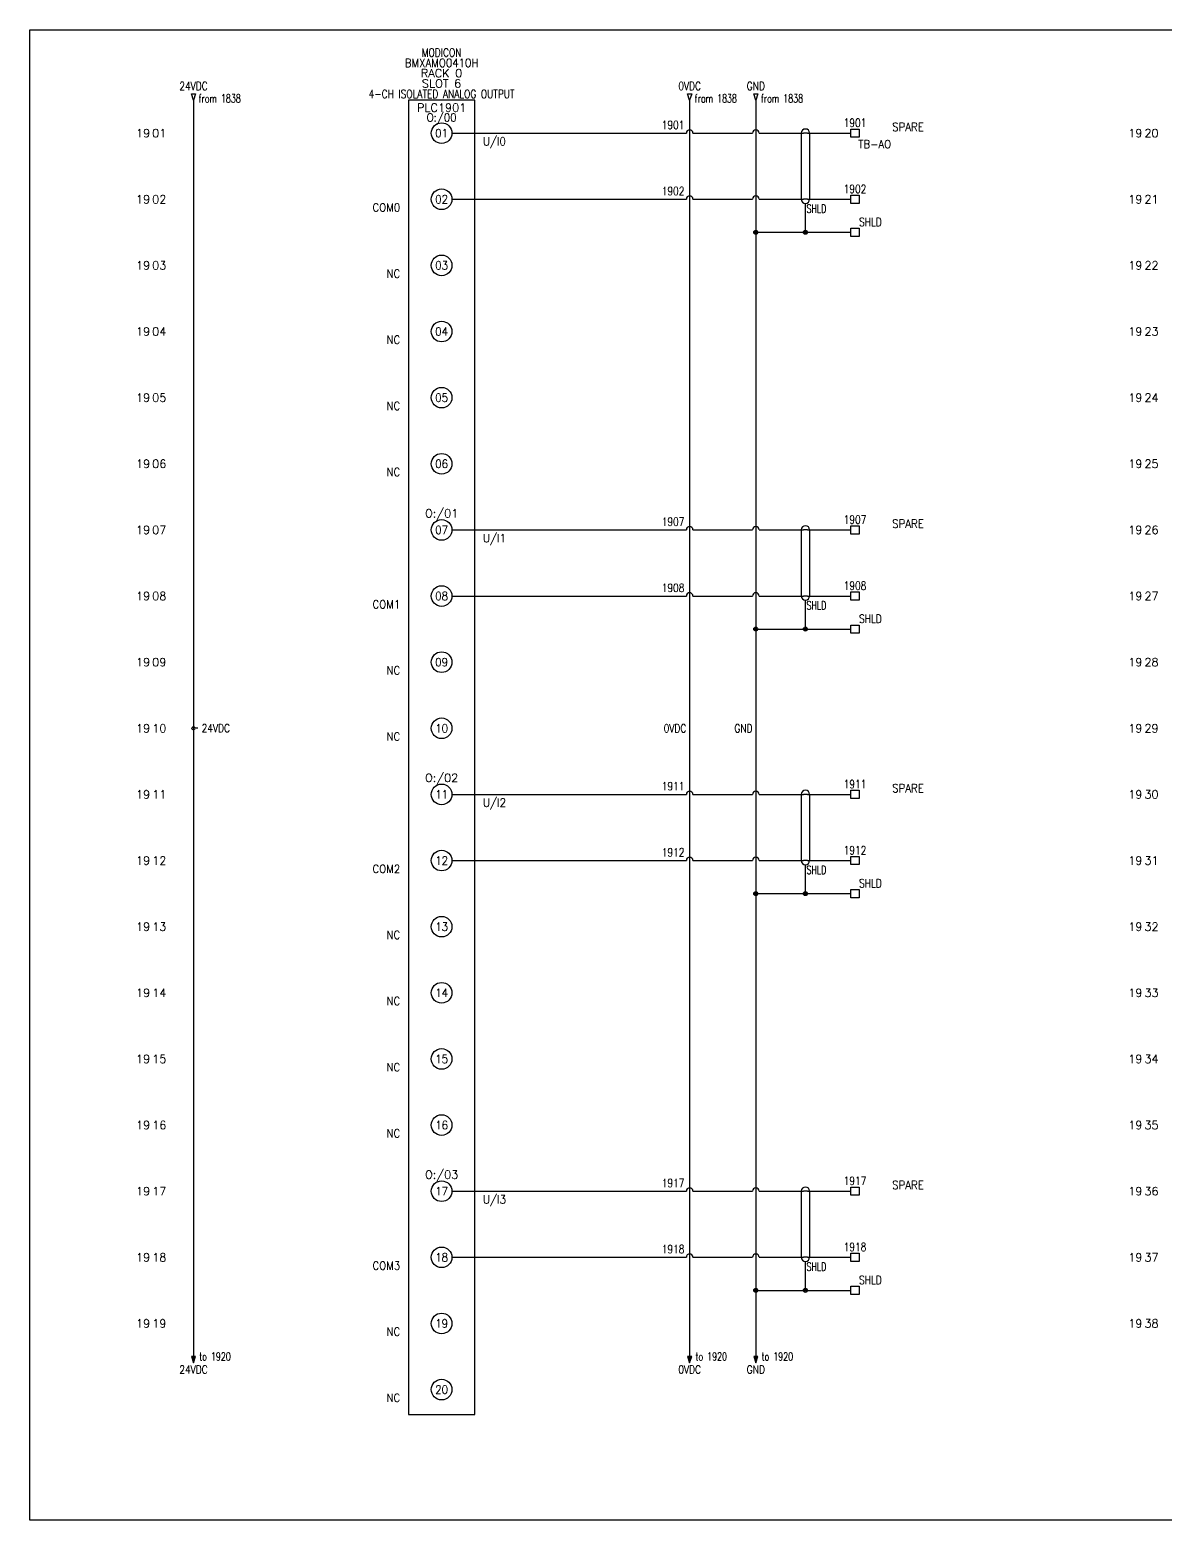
# Model space of a CAD drawing. Header units: inches. Extents: x 0 to 33.9, y 0 to 22.6.
# Drawn here: x 0.02 to 17.19, y 0.02 to 22.56 of the extents above; entities that cross this region are included whole.
import ezdxf
from ezdxf.enums import TextEntityAlignment as Align

# ---------------------------------------------------------------- set-up
doc = ezdxf.new("R2010")
doc.units = ezdxf.units.IN
doc.header["$LTSCALE"] = 0.5
doc.header["$MEASUREMENT"] = 0
for name, color, linetype in [('DESC', 150, 'Continuous'), ('LINK', 9, 'Continuous'), ('MISC', 7, 'Continuous'), ('SYMS', 7, 'Continuous'), ('TAGS', 150, 'Continuous'), ('TERMS', 123, 'Continuous'), ('WIRENO', 72, 'Continuous'), ('WIREREF', 52, 'Continuous'), ('WIREREF_DEST', 52, 'Continuous'), ('WIRES', 7, 'Continuous'), ('XREF', 7, 'Continuous')]:
    doc.layers.add(name, color=color, linetype=linetype)
doc.layers.add('VIEWPORTS', color=10, linetype='Continuous', plot=False)
doc.styles.add('WD', font='romans.shx')

# ---------------------------------------------------------------- blocks, each defined once
blk = doc.blocks.new('WD_MLRH6')
at = {"style": 'WD'}
blk.add_attdef('SHEET', text='', height=0.125, dxfattribs=at).set_placement((-0.656, 0), align=Align.MIDDLE_RIGHT)
blk.add_attdef('RUNGFIRST', text='', height=0.125, dxfattribs=at).set_placement((-0.625, 0), align=Align.MIDDLE_LEFT)
at = {"style": 'WD', "flags": 1}
for tag, p in [('RUNGHORV', (-0.25, -0.127)), ('RUNGDIST', (-0.25, -0.2)), ('RUNGCNT', (-0.25, -0.237)), ('RUNGINC', (-0.25, -0.163)), ('WIRE-START', (-0.25, -0.356)), ('WIRE-GSUF', (-0.25, -0.396)), ('PH3SPACE', (-0.25, -0.437)), ('WIREMODE', (-0.25, -0.281)), ('WIREFMT', (-0.25, -0.321))]:
    blk.add_attdef(tag, text='', height=0.025, dxfattribs=at).set_placement(p, align=Align.RIGHT)
blk = doc.blocks.new('WDDOT')
for radius in [0.03, 0.0187, 0.00929]:
    blk.add_circle((0, 0), radius)
blk = doc.blocks.new('PLCIO_4A1B')
at = {"layer": 'SYMS'}
for p, q in [((0.5, 0.5), (-0.5, 0.5)), ((-0.5, 0.5), (-0.5, -19.375)), ((0.5, -19.375), (0.5, 0.5)), ((-0.5, -19.375), (0.5, -19.375))]:
    blk.add_line(p, q, dxfattribs=at)
for centre in [(0, 0), (0, -1), (0, -2), (0, -3), (0, -4), (0, -5), (0, -6), (0, -7), (0, -8), (0, -9), (0, -10), (0, -11), (0, -12), (0, -13), (0, -14), (0, -15), (0, -16), (0, -17), (0, -18), (0, -19)]:
    blk.add_circle(centre, 0.156, dxfattribs=at)
at = {"layer": 'SYMS', "style": 'WD'}
for tag, width, p in [('INST', 0.8, (0, 1.482)), ('LOC', 0.8, (0, 1.312)), ('MFG', 0.8, (0, 1.156)), ('CAT', 0.9, (0, 1)), ('DESC', 0.8, (0, 0.53)), ('TAGA01', 0.9, (0, 0.174))]:
    blk.add_attdef(tag, text='', height=0.125, dxfattribs=dict(at, width=width)).set_placement(p, align=Align.CENTER)
for tag, p in [('LINE1', (0, 0.844)), ('LINE2', (0, 0.688)), ('TAG', (0, 0.322)), ('TAGA07', (0, -5.812)), ('TAGA11', (0, -9.812)), ('TAGA17', (0, -15.812))]:
    blk.add_attdef(tag, text='', height=0.125, dxfattribs=at).set_placement(p, align=Align.CENTER)
at = {"layer": 'SYMS', "linetype": 'Continuous', "style": 'WD', "flags": 9}
blk.add_attdef('ASSYCODE', text='', height=0.01, dxfattribs=at).set_placement((0.23, 1.071), align=Align.CENTER)
at = {"layer": 'SYMS', "style": 'WD', "width": 0.9}
for tag, p in [('DESCB01', (-0.688, -0.125)), ('DESCA01', (-0.688, 0.031)), ('DESCC01', (-0.688, -0.281)), ('DESCD01', (-0.688, -0.438)), ('DESCE01', (-0.688, -0.594)), ('DESCA07', (-0.688, -5.969)), ('DESCB07', (-0.688, -6.125)), ('DESCC07', (-0.688, -6.281)), ('DESCD07', (-0.688, -6.438)), ('DESCE07', (-0.688, -6.594)), ('DESCA11', (-0.688, -9.969)), ('DESCB11', (-0.688, -10.125)), ('DESCC11', (-0.688, -10.281)), ('DESCD11', (-0.688, -10.438)), ('DESCE11', (-0.688, -10.594)), ('DESCB17', (-0.688, -16.125)), ('DESCA17', (-0.688, -15.969)), ('DESCC17', (-0.688, -16.281)), ('DESCD17', (-0.688, -16.438)), ('DESCE17', (-0.688, -16.594))]:
    blk.add_attdef(tag, text='', height=0.125, dxfattribs=at).set_placement(p, align=Align.RIGHT)
for tag, p in [('TERM01', (0, 0)), ('TERM02', (0, -1)), ('TERM03', (0, -2)), ('TERM04', (0, -3)), ('TERM05', (0, -4)), ('TERM06', (0, -5)), ('TERM07', (0, -6)), ('TERM08', (0, -7)), ('TERM09', (0, -8)), ('TERM10', (0, -9)), ('TERM11', (0, -10)), ('TERM12', (0, -11)), ('TERM13', (0, -12)), ('TERM14', (0, -13)), ('TERM15', (0, -14)), ('TERM16', (0, -15)), ('TERM17', (0, -16)), ('TERM18', (0, -17)), ('TERM19', (0, -18)), ('TERM20', (0, -19))]:
    blk.add_attdef(tag, text='', height=0.125, dxfattribs=at).set_placement(p, align=Align.MIDDLE_CENTER)
at = {"layer": 'SYMS', "style": 'WD', "flags": 1}
for tag, p in [('X1TERM01', (0.156, 0)), ('X1TERM02', (0.156, -1)), ('X1TERM03', (0.156, -2)), ('X1TERM04', (0.156, -3)), ('X1TERM05', (0.156, -4)), ('X1TERM06', (0.156, -5)), ('X1TERM07', (0.156, -6)), ('X1TERM08', (0.156, -7)), ('X1TERM09', (0.156, -8)), ('X1TERM10', (0.156, -9)), ('X1TERM11', (0.156, -10)), ('X1TERM12', (0.156, -11)), ('X1TERM13', (0.156, -12)), ('X1TERM14', (0.156, -13)), ('X1TERM15', (0.156, -14)), ('X1TERM16', (0.156, -15)), ('X1TERM17', (0.156, -16)), ('X1TERM18', (0.156, -17)), ('X1TERM19', (0.156, -18)), ('X1TERM20', (0.156, -19))]:
    blk.add_attdef(tag, p, '', height=0.01, dxfattribs=at)
at = {"layer": 'SYMS', "style": 'WD', "width": 0.9}
for tag, p in [('TERMDESC01', (0.625, -0.062)), ('TERMDESC07', (0.626, -6.062)), ('TERMDESC11', (0.626, -10.062)), ('TERMDESC17', (0.626, -16.062))]:
    blk.add_attdef(tag, text='', height=0.125, dxfattribs=at).set_placement(p, align=Align.TOP_LEFT)
for tag, p in [('TERMDESC02', (-0.625, -1.062)), ('TERMDESC03', (-0.625, -2.062)), ('TERMDESC04', (-0.625, -3.062)), ('TERMDESC05', (-0.625, -4.062)), ('TERMDESC06', (-0.625, -5.062)), ('TERMDESC08', (-0.625, -7.062)), ('TERMDESC09', (-0.625, -8.062)), ('TERMDESC10', (-0.625, -9.062)), ('TERMDESC12', (-0.625, -11.062)), ('TERMDESC13', (-0.625, -12.062)), ('TERMDESC14', (-0.625, -13.062)), ('TERMDESC15', (-0.625, -14.062)), ('TERMDESC16', (-0.625, -15.062)), ('TERMDESC18', (-0.625, -17.062)), ('TERMDESC19', (-0.625, -18.062)), ('TERMDESC20', (-0.625, -19.062))]:
    blk.add_attdef(tag, text='', height=0.125, dxfattribs=at).set_placement(p, align=Align.TOP_RIGHT)
blk = doc.blocks.new('HT0W01')
for p, q in [((-0.062, 0.062), (0.062, 0.062)), ((-0.062, -0.062), (-0.062, 0.062)), ((0.062, 0.062), (0.062, -0.062)), ((0.062, -0.062), (-0.062, -0.062))]:
    blk.add_line(p, q)
at = {"style": 'WD'}
for tag, p, width in [('INST', (0.062, 0.42), 0.7), ('LOC', (0.062, 0.25), 0.7), ('DESC1', (0.05, -0.385), 0.8)]:
    blk.add_attdef(tag, p, '', height=0.125, dxfattribs=dict(at, width=width))
at = {"linetype": 'Continuous', "style": 'WD', "width": 0.8, "flags": 8}
blk.add_attdef('WIRENO', text='', height=0.125, dxfattribs=at).set_placement((0, 0.094), align=Align.CENTER)
at = {"style": 'WD', "flags": 1}
for tag, p, height in [('X4TERM01', (-0.062, 0), 0.0125), ('X4TERMDESC01', (-0.055, -0.023), 0.025), ('X2TERMDESC01', (-0.006, 0.029), 0.025), ('STRIPSEQ', (0, 0), 0.00125), ('X2TERM01', (0, 0.062), 0.0125), ('X1TERMDESC01', (0.039, 0.007), 0.025), ('X1TERM01', (0.062, 0), 0.0125), ('LINKTERM', (0, -0.002), 0.00125), ('X8TERM01', (0, -0.062), 0.0125), ('X8TERMDESC01', (0, -0.054), 0.025)]:
    blk.add_attdef(tag, p, '', height=height, dxfattribs=at)
at = {"linetype": 'Continuous', "style": 'WD'}
for tag, p, height, width, flags in [('TAGSTRIP', (0.05, -0.229), 0.125, 0.9, 8), ('DESC2', (0.05, -0.541), 0.125, 0.8, 8), ('CAT', (0.213, -0.406), 0.109, 0.8, 1), ('DESC3', (0.05, -0.698), 0.125, 0.8, 8)]:
    blk.add_attdef(tag, p, '', height=height, dxfattribs=dict(at, width=width, flags=flags))
at = {"linetype": 'Continuous', "style": 'WD', "width": 0.8, "flags": 1}
blk.add_attdef('MFG', text='', height=0.109, dxfattribs=at).set_placement((0.088, -0.406), align=Align.RIGHT)
at = {"style": 'WD', "width": 0.7, "flags": 1}
blk.add_attdef('ASSYCODE', (0.062, -0.281), '', height=0.01, dxfattribs=at)
blk = doc.blocks.new('HT1001')
for p, q in [((-0.062, 0.062), (0.062, 0.062)), ((-0.062, -0.062), (-0.062, 0.062)), ((0.062, 0.062), (0.062, -0.062)), ((0.062, -0.062), (-0.062, -0.062))]:
    blk.add_line(p, q)
at = {"style": 'WD'}
for tag, p, width in [('INST', (0.062, 0.42), 0.7), ('LOC', (0.062, 0.25), 0.7), ('DESC1', (0.05, -0.385), 0.8)]:
    blk.add_attdef(tag, p, '', height=0.125, dxfattribs=dict(at, width=width))
at = {"style": 'WD', "flags": 1}
for tag, p, height in [('X4TERM01', (-0.062, 0), 0.0125), ('X4TERMDESC01', (-0.055, -0.023), 0.025), ('X2TERMDESC01', (-0.006, 0.029), 0.025), ('STRIPSEQ', (0, 0), 0.00125), ('X2TERM01', (0, 0.062), 0.0125), ('X2PIN01', (0.033, 0.084), 0.0125), ('X1TERMDESC01', (0.039, 0.007), 0.025), ('X1TERM01', (0.062, 0), 0.0125), ('X1PIN01', (0.087, 0.016), 0.0125), ('X4PIN01', (-0.114, -0.038), 0.0125), ('LINKTERM', (0, -0.002), 0.00125), ('X8TERM01', (0, -0.062), 0.0125), ('X8TERMDESC01', (0, -0.054), 0.025), ('X8PIN01', (0.026, -0.096), 0.0125)]:
    blk.add_attdef(tag, p, '', height=height, dxfattribs=at)
at = {"linetype": 'Continuous', "style": 'WD'}
for tag, p, height, width, flags in [('TERM01', (0.062, 0.094), 0.125, 0.8, 8), ('TAGSTRIP', (0.05, -0.229), 0.125, 0.9, 8), ('DESC2', (0.05, -0.541), 0.125, 0.8, 8), ('CAT', (0.213, -0.406), 0.109, 0.8, 1), ('DESC3', (0.05, -0.698), 0.125, 0.8, 8)]:
    blk.add_attdef(tag, p, '', height=height, dxfattribs=dict(at, width=width, flags=flags))
at = {"linetype": 'Continuous', "style": 'WD', "width": 0.8, "flags": 1}
blk.add_attdef('MFG', text='', height=0.109, dxfattribs=at).set_placement((0.088, -0.406), align=Align.RIGHT)
at = {"style": 'WD', "width": 0.7, "flags": 1}
blk.add_attdef('ASSYCODE', (0.062, -0.281), '', height=0.01, dxfattribs=at)
blk = doc.blocks.new('HW01_1')
blk.add_line((0.031, 0), (-0.031, 0))
blk.add_arc((0, 0), 0.0625, 360, 180)
at = {"style": 'WD', "width": 0.7, "flags": 1}
for tag, p in [('INST', (0, 0.396)), ('LOC', (0, 0.227))]:
    blk.add_attdef(tag, text='', height=0.125, dxfattribs=at).set_placement(p, align=Align.CENTER)
for tag, p in [('X2TERMDESC02', (0.016, 0.109)), ('XREF', (0.078, -0.3)), ('DESC1', (0.078, -0.459)), ('DESC2', (0.078, -0.621))]:
    blk.add_attdef(tag, p, '', height=0.125, dxfattribs=at)
at = {"style": 'WD', "width": 0.8}
blk.add_attdef('TAG1', text='', height=0.125, dxfattribs=at).set_placement((-0.031, 0.062), align=Align.RIGHT)
at = {"style": 'WD'}
for tag, p in [('X8LINKL', (-0.062, 0)), ('X8LINKR', (0.062, 0))]:
    blk.add_attdef(tag, p, '', height=0.01, dxfattribs=at)
at = {"style": 'WD', "flags": 1}
for tag, p, height in [('X4TERM01', (-0.031, 0), 0.0125), ('X2TERM02', (0, 0.062), 0.0125), ('X1TERM01', (0.031, 0), 0.0125), ('WD_NOTJUMPERED', (0.097, 0.062), 0.01)]:
    blk.add_attdef(tag, p, '', height=height, dxfattribs=at)
at = {"linetype": 'Continuous', "style": 'WD', "flags": 9}
blk.add_attdef('ASSYCODE', text='', height=0.01, dxfattribs=at).set_placement((0.029, 0.042), align=Align.CENTER)
at = {"style": 'WD', "flags": 9}
blk.add_attdef('FAMILY', text='', height=0.01, dxfattribs=at).set_placement((0.023, 0.118), align=Align.CENTER)
at = {"style": 'WD', "width": 0.8}
blk.add_attdef('RATING1', (0.094, 0.062), '', height=0.125, dxfattribs=at)
at = {"style": 'WD', "width": 0.8, "flags": 1}
blk.add_attdef('MFG', text='', height=0.0938, dxfattribs=at).set_placement((-0.125, -0.031), align=Align.TOP_RIGHT)
blk.add_attdef('CAT', text='', height=0.0938, dxfattribs=at).set_placement((0.031, -0.031), align=Align.TOP_LEFT)
blk = doc.blocks.new('HW02_1')
blk.add_line((0.031, 0), (-0.031, 0))
blk.add_arc((0, 0), 0.0625, 180, 0)
at = {"style": 'WD', "width": 0.7, "flags": 1}
for tag, p in [('INST', (0, 0.349)), ('LOC', (0, 0.18))]:
    blk.add_attdef(tag, text='', height=0.125, dxfattribs=at).set_placement(p, align=Align.CENTER)
at = {"style": 'WD', "width": 0.8}
blk.add_attdef('TAG2', text='', height=0.125, dxfattribs=at).set_placement((-0.031, 0.031), align=Align.RIGHT)
at = {"style": 'WD'}
for tag, p in [('X2LINKL', (-0.063, 0)), ('X2LINKR', (0.062, 0))]:
    blk.add_attdef(tag, p, '', height=0.01, dxfattribs=at)
at = {"style": 'WD', "flags": 1}
for tag, p, height in [('X4TERM01', (-0.031, 0), 0.0125), ('X1TERM01', (0.031, 0), 0.0125), ('X8TERM02', (0, -0.063), 0.0125), ('WD_NOTJUMPERED', (0.097, -0.063), 0.01)]:
    blk.add_attdef(tag, p, '', height=height, dxfattribs=at)
at = {"style": 'WD', "flags": 9}
blk.add_attdef('FAMILY', text='', height=0.01, dxfattribs=at).set_placement((0.023, 0.118), align=Align.CENTER)
at = {"style": 'WD'}
for tag, p, width in [('RATING1', (0.094, 0.031), 0.8), ('X8TERMDESC02', (0.016, -0.204), 0.7)]:
    blk.add_attdef(tag, p, '', height=0.125, dxfattribs=dict(at, width=width))
at = {"style": 'WD', "width": 0.7, "flags": 1}
for tag, p in [('XREF', (0.016, -0.363)), ('DESC1', (0.016, -0.521)), ('DESC2', (0.016, -0.684))]:
    blk.add_attdef(tag, p, '', height=0.125, dxfattribs=at)
blk = doc.blocks.new('HA1D2')
blk.add_lwpolyline([(0, 0.094), (0.031, 0.094), (0, 0), (-0.031, 0.094), (0, 0.094)])
at = {"style": 'WD', "width": 0.8, "flags": 8}
blk.add_attdef('WIRENO', text='', height=0.125, dxfattribs=at).set_placement((0, 0.15), align=Align.CENTER)
at = {"style": 'WD', "flags": 1}
for tag, p in [('X8TERM01', (0, 0)), ('SIGCODE', (0.026, 0.066))]:
    blk.add_attdef(tag, p, '', height=0.01, dxfattribs=at)
at = {"style": 'WD', "width": 0.7}
for tag, p in [('XREF', (0.077, -0.037)), ('DESC1', (0.077, -0.206))]:
    blk.add_attdef(tag, p, '', height=0.125, dxfattribs=at)
blk = doc.blocks.new('WD_WNV')
at = {"linetype": 'Continuous', "style": 'WD', "width": 0.8}
blk.add_attdef('WIRENO', text='', height=0.125, dxfattribs=at).set_placement((-0.05, 0), align=Align.MIDDLE_RIGHT)
at = {"style": 'WD', "flags": 1}
for tag, p in [('W01USER', (-0.062, 0.094)), ('W02USER', (-0.062, 0.086)), ('W03USER', (-0.062, 0.078)), ('W04USER', (-0.062, 0.07)), ('W05USER', (-0.062, 0.062)), ('W06USER', (-0.062, 0.055)), ('W07USER', (-0.062, 0.047)), ('W08USER', (-0.062, 0.039)), ('W09USER', (-0.062, 0.031)), ('W10USER', (-0.062, 0.023))]:
    blk.add_attdef(tag, text='', height=0.005, dxfattribs=at).set_placement(p, align=Align.CENTER)
blk = doc.blocks.new('HA1S4')
for points in [[(0, 0), (-0.031, 0), (0, -0.094), (0.031, 0), (0, 0)], [(0.016, -0.011), (-0.016, -0.011), (0, -0.058), (0.016, -0.011)]]:
    blk.add_lwpolyline(points)
at = {"style": 'WD', "width": 0.7}
for tag, p in [('DESC1', (0.088, 0.113)), ('XREF', (0.088, -0.062))]:
    blk.add_attdef(tag, p, '', height=0.125, dxfattribs=at)
at = {"style": 'WD', "flags": 1}
for tag, p in [('X2TERM01', (0, 0)), ('SIGCODE', (0.035, -0.083))]:
    blk.add_attdef(tag, p, '', height=0.01, dxfattribs=at)
at = {"style": 'WD', "width": 0.8, "flags": 8}
blk.add_attdef('WIRENO', text='', height=0.125, dxfattribs=at).set_placement((0, -0.259), align=Align.CENTER)
blk = doc.blocks.new('WD_WNH')
at = {"linetype": 'Continuous', "style": 'WD', "width": 0.8}
blk.add_attdef('WIRENO', text='', height=0.125, dxfattribs=at).set_placement((0, 0.062), align=Align.CENTER)
at = {"style": 'WD', "flags": 1}
for tag, p in [('W01USER', (0, 0.078)), ('W02USER', (0, 0.07)), ('W03USER', (0, 0.062)), ('W04USER', (0, 0.055)), ('W05USER', (0, 0.047)), ('W06USER', (0, 0.039)), ('W07USER', (0, 0.031)), ('W08USER', (0, 0.023)), ('W09USER', (0, 0.016)), ('W10USER', (0, 0.008))]:
    blk.add_attdef(tag, text='', height=0.005, dxfattribs=at).set_placement(p, align=Align.CENTER)

msp = doc.modelspace()

# ---------------------------------------------------------------- linework, layer by layer
at = {"layer": 'LINK'}
for points in [[(11.688, 21), (11.688, 20)], [(11.812, 21), (11.812, 20)], [(11.688, 15), (11.688, 14)], [(11.812, 15), (11.812, 14)], [(11.688, 11), (11.688, 10)], [(11.812, 11), (11.812, 10)], [(11.688, 5), (11.688, 4)], [(11.812, 5), (11.812, 4)]]:
    msp.add_lwpolyline(points, dxfattribs=at)
at = {"layer": 'VIEWPORTS'}
msp.add_lwpolyline([(0.025, 22.562), (33.888, 22.562), (33.888, 0.025), (0.025, 0.025)], close=True, dxfattribs=at)
at = {"layer": 'WIRENO'}
msp.add_lwpolyline([(2.566, 12.001), (2.531, 12.001), (2.515, 12.016), (2.484, 12.015), (2.469, 11.999), (2.485, 11.984), (2.516, 11.985), (2.524, 11.993)], dxfattribs=at)
at = {"layer": 'WIRES'}
for p, q in [((2.5, 21.5), (2.5, 2.5)), ((10, 21.5), (10, 2.5)), ((11, 21.5), (11, 2.5)), ((6.406, 21), (9.95, 21)), ((10.05, 21), (10.95, 21)), ((11.05, 21), (11.719, 21)), ((11.781, 21), (12.438, 21)), ((6.406, 20), (9.95, 20)), ((10.05, 20), (10.95, 20)), ((11.05, 20), (11.719, 20)), ((11.75, 19.5), (11.75, 19.938)), ((11.781, 20), (12.438, 20)), ((11, 19.5), (12.438, 19.5)), ((6.406, 15), (9.95, 15)), ((10.05, 15), (10.95, 15)), ((11.05, 15), (11.719, 15)), ((11.781, 15), (12.438, 15)), ((6.406, 14), (9.95, 14)), ((10.05, 14), (10.95, 14)), ((11.05, 14), (11.719, 14)), ((11.781, 14), (12.438, 14)), ((11.75, 13.5), (11.75, 13.937)), ((11, 13.5), (12.438, 13.5)), ((6.406, 11), (9.95, 11)), ((10.05, 11), (10.95, 11)), ((11.05, 11), (11.719, 11)), ((11.781, 11), (12.438, 11)), ((6.406, 10), (9.95, 10)), ((10.05, 10), (10.95, 10)), ((11.05, 10), (11.719, 10)), ((11.75, 9.5), (11.75, 9.937)), ((11.781, 10), (12.438, 10)), ((11, 9.5), (12.438, 9.5)), ((6.406, 5), (9.95, 5)), ((10.05, 5), (10.95, 5)), ((11.05, 5), (11.719, 5)), ((11.781, 5), (12.438, 5)), ((6.406, 4), (9.95, 4)), ((10.05, 4), (10.95, 4)), ((11.05, 4), (11.719, 4)), ((11.75, 3.5), (11.75, 3.937)), ((11.781, 4), (12.438, 4)), ((11, 3.5), (12.438, 3.5))]:
    msp.add_line(p, q, dxfattribs=at)
for centre in [(10, 21), (11, 21), (10, 20), (11, 20), (10, 15), (11, 15), (10, 14), (11, 14), (10, 11), (11, 11), (10, 10), (11, 10), (10, 5), (11, 5), (10, 4), (11, 4)]:
    msp.add_arc(centre, 0.05, 0, 180, dxfattribs=at)

# ---------------------------------------------------------------- block references
for p, values in [((2.5, 21), {'RUNGFIRST': '01', 'SHEET': '19'}), ((17.5, 21), {'RUNGFIRST': '20', 'SHEET': '19'})]:
    msp.add_blockref('WD_MLRH6', p).add_auto_attribs(values)
at = {"layer": 'SYMS'}
ref = msp.add_blockref('PLCIO_4A1B', (6.25, 21), dxfattribs=at)
ref.add_attrib('TERM01', '01', dxfattribs={"layer": 'TERMS', "height": 0.125, "style": 'WD', "width": 0.9}).set_placement((6.25, 21), align=Align.MIDDLE_CENTER)
ref.add_attrib('TAGA01', 'O:/00', dxfattribs={"layer": 'TAGS', "height": 0.125, "style": 'WD', "width": 0.9}).set_placement((6.25, 21.174), align=Align.CENTER)
ref.add_attrib('DESCA01', 'SPARE', (13.062, 21.031), dxfattribs={"layer": 'DESC', "height": 0.125, "style": 'WD', "width": 0.9})
ref.add_attrib('MFG', 'MODICON', dxfattribs={"layer": 'MISC', "height": 0.125, "style": 'WD', "width": 0.8}).set_placement((6.25, 22.156), align=Align.CENTER)
ref.add_attrib('LINE2', 'SLOT 6', dxfattribs={"layer": 'MISC', "height": 0.125, "style": 'WD'}).set_placement((6.25, 21.688), align=Align.CENTER)
ref.add_attrib('DESC', '4-CH ISOLATED ANALOG OUTPUT', dxfattribs={"layer": 'DESC', "height": 0.125, "style": 'WD', "width": 0.8}).set_placement((6.25, 21.53), align=Align.CENTER)
ref.add_attrib('LINE1', 'RACK 0', dxfattribs={"layer": 'MISC', "height": 0.125, "style": 'WD'}).set_placement((6.25, 21.844), align=Align.CENTER)
ref.add_attrib('TAG', 'PLC1901', dxfattribs={"layer": 'TAGS', "height": 0.125, "style": 'WD'}).set_placement((6.25, 21.322), align=Align.CENTER)
ref.add_attrib('CAT', 'BMXAMO0410H', dxfattribs={"layer": 'MISC', "height": 0.125, "style": 'WD', "width": 0.9}).set_placement((6.25, 22), align=Align.CENTER)
ref.add_attrib('TERMDESC01', 'U/I0', dxfattribs={"layer": 'TERMS', "height": 0.125, "style": 'WD', "width": 0.9}).set_placement((6.875, 20.938), align=Align.TOP_LEFT)
ref.add_attrib('TERM02', '02', dxfattribs={"layer": 'TERMS', "height": 0.125, "style": 'WD', "width": 0.9}).set_placement((6.25, 20), align=Align.MIDDLE_CENTER)
ref.add_attrib('TERMDESC02', 'COM0', dxfattribs={"layer": 'TERMS', "height": 0.125, "style": 'WD', "width": 0.9}).set_placement((5.625, 19.938), align=Align.TOP_RIGHT)
ref.add_attrib('TERM03', '03', dxfattribs={"layer": 'TERMS', "height": 0.125, "style": 'WD', "width": 0.9}).set_placement((6.25, 19), align=Align.MIDDLE_CENTER)
ref.add_attrib('TERMDESC03', 'NC', dxfattribs={"layer": 'TERMS', "height": 0.125, "style": 'WD', "width": 0.9}).set_placement((5.625, 18.938), align=Align.TOP_RIGHT)
ref.add_attrib('TERM04', '04', dxfattribs={"layer": 'TERMS', "height": 0.125, "style": 'WD', "width": 0.9}).set_placement((6.25, 18), align=Align.MIDDLE_CENTER)
ref.add_attrib('TERMDESC04', 'NC', dxfattribs={"layer": 'TERMS', "height": 0.125, "style": 'WD', "width": 0.9}).set_placement((5.625, 17.938), align=Align.TOP_RIGHT)
ref.add_attrib('TERM05', '05', dxfattribs={"layer": 'TERMS', "height": 0.125, "style": 'WD', "width": 0.9}).set_placement((6.25, 17), align=Align.MIDDLE_CENTER)
ref.add_attrib('TERMDESC05', 'NC', dxfattribs={"layer": 'TERMS', "height": 0.125, "style": 'WD', "width": 0.9}).set_placement((5.625, 16.938), align=Align.TOP_RIGHT)
ref.add_attrib('TERM06', '06', dxfattribs={"layer": 'TERMS', "height": 0.125, "style": 'WD', "width": 0.9}).set_placement((6.25, 16), align=Align.MIDDLE_CENTER)
ref.add_attrib('TERMDESC06', 'NC', dxfattribs={"layer": 'TERMS', "height": 0.125, "style": 'WD', "width": 0.9}).set_placement((5.625, 15.938), align=Align.TOP_RIGHT)
ref.add_attrib('TERM07', '07', dxfattribs={"layer": 'TERMS', "height": 0.125, "style": 'WD', "width": 0.9}).set_placement((6.25, 15), align=Align.MIDDLE_CENTER)
ref.add_attrib('TAGA07', 'O:/01', dxfattribs={"layer": 'TAGS', "height": 0.125, "style": 'WD'}).set_placement((6.25, 15.188), align=Align.CENTER)
ref.add_attrib('DESCA07', 'SPARE', (13.062, 15.031), dxfattribs={"layer": 'DESC', "height": 0.125, "style": 'WD', "width": 0.9})
ref.add_attrib('TERMDESC07', 'U/I1', dxfattribs={"layer": 'TERMS', "height": 0.125, "style": 'WD', "width": 0.9}).set_placement((6.876, 14.938), align=Align.TOP_LEFT)
ref.add_attrib('TERM08', '08', dxfattribs={"layer": 'TERMS', "height": 0.125, "style": 'WD', "width": 0.9}).set_placement((6.25, 14), align=Align.MIDDLE_CENTER)
ref.add_attrib('TERMDESC08', 'COM1', dxfattribs={"layer": 'TERMS', "height": 0.125, "style": 'WD', "width": 0.9}).set_placement((5.625, 13.937), align=Align.TOP_RIGHT)
ref.add_attrib('TERM09', '09', dxfattribs={"layer": 'TERMS', "height": 0.125, "style": 'WD', "width": 0.9}).set_placement((6.25, 13), align=Align.MIDDLE_CENTER)
ref.add_attrib('TERMDESC09', 'NC', dxfattribs={"layer": 'TERMS', "height": 0.125, "style": 'WD', "width": 0.9}).set_placement((5.625, 12.938), align=Align.TOP_RIGHT)
ref.add_attrib('TERM10', '10', dxfattribs={"layer": 'TERMS', "height": 0.125, "style": 'WD', "width": 0.9}).set_placement((6.25, 12), align=Align.MIDDLE_CENTER)
ref.add_attrib('TERMDESC10', 'NC', dxfattribs={"layer": 'TERMS', "height": 0.125, "style": 'WD', "width": 0.9}).set_placement((5.625, 11.938), align=Align.TOP_RIGHT)
ref.add_attrib('TERM11', '11', dxfattribs={"layer": 'TERMS', "height": 0.125, "style": 'WD', "width": 0.9}).set_placement((6.25, 11), align=Align.MIDDLE_CENTER)
ref.add_attrib('TAGA11', 'O:/02', dxfattribs={"layer": 'TAGS', "height": 0.125, "style": 'WD'}).set_placement((6.25, 11.188), align=Align.CENTER)
ref.add_attrib('DESCA11', 'SPARE', (13.062, 11.031), dxfattribs={"layer": 'DESC', "height": 0.125, "style": 'WD', "width": 0.9})
ref.add_attrib('TERMDESC11', 'U/I2', dxfattribs={"layer": 'TERMS', "height": 0.125, "style": 'WD', "width": 0.9}).set_placement((6.876, 10.938), align=Align.TOP_LEFT)
ref.add_attrib('TERM12', '12', dxfattribs={"layer": 'TERMS', "height": 0.125, "style": 'WD', "width": 0.9}).set_placement((6.25, 10), align=Align.MIDDLE_CENTER)
ref.add_attrib('TERMDESC12', 'COM2', dxfattribs={"layer": 'TERMS', "height": 0.125, "style": 'WD', "width": 0.9}).set_placement((5.625, 9.937), align=Align.TOP_RIGHT)
ref.add_attrib('TERM13', '13', dxfattribs={"layer": 'TERMS', "height": 0.125, "style": 'WD', "width": 0.9}).set_placement((6.25, 9), align=Align.MIDDLE_CENTER)
ref.add_attrib('TERMDESC13', 'NC', dxfattribs={"layer": 'TERMS', "height": 0.125, "style": 'WD', "width": 0.9}).set_placement((5.625, 8.938), align=Align.TOP_RIGHT)
ref.add_attrib('TERM14', '14', dxfattribs={"layer": 'TERMS', "height": 0.125, "style": 'WD', "width": 0.9}).set_placement((6.25, 8), align=Align.MIDDLE_CENTER)
ref.add_attrib('TERMDESC14', 'NC', dxfattribs={"layer": 'TERMS', "height": 0.125, "style": 'WD', "width": 0.9}).set_placement((5.625, 7.938), align=Align.TOP_RIGHT)
ref.add_attrib('TERM15', '15', dxfattribs={"layer": 'TERMS', "height": 0.125, "style": 'WD', "width": 0.9}).set_placement((6.25, 7), align=Align.MIDDLE_CENTER)
ref.add_attrib('TERMDESC15', 'NC', dxfattribs={"layer": 'TERMS', "height": 0.125, "style": 'WD', "width": 0.9}).set_placement((5.625, 6.938), align=Align.TOP_RIGHT)
ref.add_attrib('TERM16', '16', dxfattribs={"layer": 'TERMS', "height": 0.125, "style": 'WD', "width": 0.9}).set_placement((6.25, 6), align=Align.MIDDLE_CENTER)
ref.add_attrib('TERMDESC16', 'NC', dxfattribs={"layer": 'TERMS', "height": 0.125, "style": 'WD', "width": 0.9}).set_placement((5.625, 5.938), align=Align.TOP_RIGHT)
ref.add_attrib('TERM17', '17', dxfattribs={"layer": 'TERMS', "height": 0.125, "style": 'WD', "width": 0.9}).set_placement((6.25, 5), align=Align.MIDDLE_CENTER)
ref.add_attrib('TAGA17', 'O:/03', dxfattribs={"layer": 'TAGS', "height": 0.125, "style": 'WD'}).set_placement((6.25, 5.188), align=Align.CENTER)
ref.add_attrib('DESCA17', 'SPARE', (13.062, 5.031), dxfattribs={"layer": 'DESC', "height": 0.125, "style": 'WD', "width": 0.9})
ref.add_attrib('TERMDESC17', 'U/I3', dxfattribs={"layer": 'TERMS', "height": 0.125, "style": 'WD', "width": 0.9}).set_placement((6.876, 4.938), align=Align.TOP_LEFT)
ref.add_attrib('TERM18', '18', dxfattribs={"layer": 'TERMS', "height": 0.125, "style": 'WD', "width": 0.9}).set_placement((6.25, 4), align=Align.MIDDLE_CENTER)
ref.add_attrib('TERMDESC18', 'COM3', dxfattribs={"layer": 'TERMS', "height": 0.125, "style": 'WD', "width": 0.9}).set_placement((5.625, 3.937), align=Align.TOP_RIGHT)
ref.add_attrib('TERM19', '19', dxfattribs={"layer": 'TERMS', "height": 0.125, "style": 'WD', "width": 0.9}).set_placement((6.25, 3), align=Align.MIDDLE_CENTER)
ref.add_attrib('TERMDESC19', 'NC', dxfattribs={"layer": 'TERMS', "height": 0.125, "style": 'WD', "width": 0.9}).set_placement((5.625, 2.938), align=Align.TOP_RIGHT)
ref.add_attrib('TERM20', '20', dxfattribs={"layer": 'TERMS', "height": 0.125, "style": 'WD', "width": 0.9}).set_placement((6.25, 2), align=Align.MIDDLE_CENTER)
ref.add_attrib('TERMDESC20', 'NC', dxfattribs={"layer": 'TERMS', "height": 0.125, "style": 'WD', "width": 0.9}).set_placement((5.625, 1.938), align=Align.TOP_RIGHT)
ref = msp.add_blockref('HA1D2', (2.5, 21.5), dxfattribs=at)
ref.add_attrib('WIRENO', '24VDC', dxfattribs={"layer": 'WIREREF_DEST', "height": 0.125, "style": 'WD', "width": 0.8, "flags": 8}).set_placement((2.5, 21.65), align=Align.CENTER)
ref.add_attrib('XREF', 'from 1838', (2.577, 21.463), dxfattribs={"layer": 'XREF', "height": 0.125, "style": 'WD', "width": 0.7})
ref = msp.add_blockref('HA1D2', (10, 21.5), dxfattribs=at)
ref.add_attrib('WIRENO', '0VDC', dxfattribs={"layer": 'WIREREF_DEST', "height": 0.125, "style": 'WD', "width": 0.8, "flags": 8}).set_placement((10, 21.65), align=Align.CENTER)
ref.add_attrib('XREF', 'from 1838', (10.077, 21.463), dxfattribs={"layer": 'XREF', "height": 0.125, "style": 'WD', "width": 0.7})
ref = msp.add_blockref('HA1D2', (11, 21.5), dxfattribs=at)
ref.add_attrib('WIRENO', 'GND', dxfattribs={"layer": 'WIREREF_DEST', "height": 0.125, "style": 'WD', "width": 0.8, "flags": 8}).set_placement((11, 21.65), align=Align.CENTER)
ref.add_attrib('XREF', 'from 1838', (11.077, 21.463), dxfattribs={"layer": 'XREF', "height": 0.125, "style": 'WD', "width": 0.7})
ref = msp.add_blockref('HT0W01', (12.5, 21), dxfattribs=at)
ref.add_attrib('WIRENO', '1901', dxfattribs={"layer": 'WIREREF', "linetype": 'Continuous', "height": 0.125, "style": 'WD', "width": 0.8, "flags": 8}).set_placement((12.5, 21.094), align=Align.CENTER)
ref.add_attrib('TAGSTRIP', 'TB-AO', (12.55, 20.771), dxfattribs={"layer": 'TAGS', "linetype": 'Continuous', "height": 0.125, "style": 'WD', "width": 0.9, "flags": 8})
for name, p in [('HW01_1', (11.75, 21)), ('WDDOT', (11, 19.5)), ('WDDOT', (11.75, 19.5)), ('HW01_1', (11.75, 15)), ('WDDOT', (11, 13.5)), ('WDDOT', (11.75, 13.5)), ('HW01_1', (11.75, 11)), ('WDDOT', (11, 9.5)), ('WDDOT', (11.75, 9.5)), ('HW01_1', (11.75, 5)), ('WDDOT', (11, 3.5)), ('WDDOT', (11.75, 3.5))]:
    msp.add_blockref(name, p, dxfattribs=at)
ref = msp.add_blockref('HT0W01', (12.5, 20), dxfattribs=at)
ref.add_attrib('WIRENO', '1902', dxfattribs={"layer": 'WIREREF', "linetype": 'Continuous', "height": 0.125, "style": 'WD', "width": 0.8, "flags": 8}).set_placement((12.5, 20.094), align=Align.CENTER)
ref = msp.add_blockref('HW02_1', (11.75, 20), dxfattribs=at)
ref.add_attrib('X8TERMDESC02', 'SHLD', (11.766, 19.796), dxfattribs={"layer": 'MISC', "height": 0.125, "style": 'WD', "width": 0.7})
ref = msp.add_blockref('HT1001', (12.5, 19.5), dxfattribs=at)
ref.add_attrib('TERM01', 'SHLD', (12.562, 19.594), dxfattribs={"layer": 'TERMS', "linetype": 'Continuous', "height": 0.125, "style": 'WD', "width": 0.8, "flags": 8})
ref = msp.add_blockref('HT0W01', (12.5, 15), dxfattribs=at)
ref.add_attrib('WIRENO', '1907', dxfattribs={"layer": 'WIREREF', "linetype": 'Continuous', "height": 0.125, "style": 'WD', "width": 0.8, "flags": 8}).set_placement((12.5, 15.094), align=Align.CENTER)
ref = msp.add_blockref('HT0W01', (12.5, 14), dxfattribs=at)
ref.add_attrib('WIRENO', '1908', dxfattribs={"layer": 'WIREREF', "linetype": 'Continuous', "height": 0.125, "style": 'WD', "width": 0.8, "flags": 8}).set_placement((12.5, 14.094), align=Align.CENTER)
ref = msp.add_blockref('HW02_1', (11.75, 14), dxfattribs=at)
ref.add_attrib('X8TERMDESC02', 'SHLD', (11.766, 13.796), dxfattribs={"layer": 'MISC', "height": 0.125, "style": 'WD', "width": 0.7})
ref = msp.add_blockref('HT1001', (12.5, 13.5), dxfattribs=at)
ref.add_attrib('TERM01', 'SHLD', (12.562, 13.594), dxfattribs={"layer": 'TERMS', "linetype": 'Continuous', "height": 0.125, "style": 'WD', "width": 0.8, "flags": 8})
ref = msp.add_blockref('HT0W01', (12.5, 11), dxfattribs=at)
ref.add_attrib('WIRENO', '1911', dxfattribs={"layer": 'WIREREF', "linetype": 'Continuous', "height": 0.125, "style": 'WD', "width": 0.8, "flags": 8}).set_placement((12.5, 11.094), align=Align.CENTER)
ref = msp.add_blockref('HT0W01', (12.5, 10), dxfattribs=at)
ref.add_attrib('WIRENO', '1912', dxfattribs={"layer": 'WIREREF', "linetype": 'Continuous', "height": 0.125, "style": 'WD', "width": 0.8, "flags": 8}).set_placement((12.5, 10.094), align=Align.CENTER)
ref = msp.add_blockref('HW02_1', (11.75, 10), dxfattribs=at)
ref.add_attrib('X8TERMDESC02', 'SHLD', (11.766, 9.796), dxfattribs={"layer": 'MISC', "height": 0.125, "style": 'WD', "width": 0.7})
ref = msp.add_blockref('HT1001', (12.5, 9.5), dxfattribs=at)
ref.add_attrib('TERM01', 'SHLD', (12.562, 9.594), dxfattribs={"layer": 'TERMS', "linetype": 'Continuous', "height": 0.125, "style": 'WD', "width": 0.8, "flags": 8})
ref = msp.add_blockref('HT0W01', (12.5, 5), dxfattribs=at)
ref.add_attrib('WIRENO', '1917', dxfattribs={"layer": 'WIREREF', "linetype": 'Continuous', "height": 0.125, "style": 'WD', "width": 0.8, "flags": 8}).set_placement((12.5, 5.094), align=Align.CENTER)
ref = msp.add_blockref('HT0W01', (12.5, 4), dxfattribs=at)
ref.add_attrib('WIRENO', '1918', dxfattribs={"layer": 'WIREREF', "linetype": 'Continuous', "height": 0.125, "style": 'WD', "width": 0.8, "flags": 8}).set_placement((12.5, 4.094), align=Align.CENTER)
ref = msp.add_blockref('HW02_1', (11.75, 4), dxfattribs=at)
ref.add_attrib('X8TERMDESC02', 'SHLD', (11.766, 3.796), dxfattribs={"layer": 'MISC', "height": 0.125, "style": 'WD', "width": 0.7})
ref = msp.add_blockref('HT1001', (12.5, 3.5), dxfattribs=at)
ref.add_attrib('TERM01', 'SHLD', (12.562, 3.594), dxfattribs={"layer": 'TERMS', "linetype": 'Continuous', "height": 0.125, "style": 'WD', "width": 0.8, "flags": 8})
ref = msp.add_blockref('HA1S4', (2.5, 2.5), dxfattribs=at)
ref.add_attrib('WIRENO', '24VDC', dxfattribs={"layer": 'WIREREF', "height": 0.125, "style": 'WD', "width": 0.8, "flags": 8}).set_placement((2.5, 2.241), align=Align.CENTER)
ref.add_attrib('XREF', 'to 1920', (2.587, 2.438), dxfattribs={"layer": 'XREF', "height": 0.125, "style": 'WD', "width": 0.7})
ref = msp.add_blockref('HA1S4', (10, 2.5), dxfattribs=at)
ref.add_attrib('WIRENO', '0VDC', dxfattribs={"layer": 'WIREREF', "height": 0.125, "style": 'WD', "width": 0.8, "flags": 8}).set_placement((10, 2.241), align=Align.CENTER)
ref.add_attrib('XREF', 'to 1920', (10.088, 2.438), dxfattribs={"layer": 'XREF', "height": 0.125, "style": 'WD', "width": 0.7})
ref = msp.add_blockref('HA1S4', (11, 2.5), dxfattribs=at)
ref.add_attrib('WIRENO', 'GND', dxfattribs={"layer": 'WIREREF', "height": 0.125, "style": 'WD', "width": 0.8, "flags": 8}).set_placement((11, 2.241), align=Align.CENTER)
ref.add_attrib('XREF', 'to 1920', (11.088, 2.438), dxfattribs={"layer": 'XREF', "height": 0.125, "style": 'WD', "width": 0.7})
at = {"layer": 'WIRENO'}
ref = msp.add_blockref('WD_WNH', (9.75, 21), dxfattribs=at)
ref.add_attrib('WIRENO', '1901', dxfattribs={"linetype": 'Continuous', "height": 0.125, "style": 'WD', "width": 0.8}).set_placement((9.75, 21.062), align=Align.CENTER)
ref = msp.add_blockref('WD_WNH', (9.75, 20), dxfattribs=at)
ref.add_attrib('WIRENO', '1902', dxfattribs={"linetype": 'Continuous', "height": 0.125, "style": 'WD', "width": 0.8}).set_placement((9.75, 20.062), align=Align.CENTER)
ref = msp.add_blockref('WD_WNH', (9.75, 15), dxfattribs=at)
ref.add_attrib('WIRENO', '1907', dxfattribs={"linetype": 'Continuous', "height": 0.125, "style": 'WD', "width": 0.8}).set_placement((9.75, 15.062), align=Align.CENTER)
ref = msp.add_blockref('WD_WNH', (9.75, 14), dxfattribs=at)
ref.add_attrib('WIRENO', '1908', dxfattribs={"linetype": 'Continuous', "height": 0.125, "style": 'WD', "width": 0.8}).set_placement((9.75, 14.062), align=Align.CENTER)
ref = msp.add_blockref('WD_WNV', (2.5, 12), dxfattribs=at)
ref.add_attrib('WIRENO', '24VDC', dxfattribs={"linetype": 'Continuous', "height": 0.125, "style": 'WD', "width": 0.8}).set_placement((3.051, 12.002), align=Align.MIDDLE_RIGHT)
ref = msp.add_blockref('WD_WNV', (10, 12), dxfattribs=at)
ref.add_attrib('WIRENO', '0VDC', dxfattribs={"linetype": 'Continuous', "height": 0.125, "style": 'WD', "width": 0.8}).set_placement((9.95, 12), align=Align.MIDDLE_RIGHT)
ref = msp.add_blockref('WD_WNV', (11, 12), dxfattribs=at)
ref.add_attrib('WIRENO', 'GND', dxfattribs={"linetype": 'Continuous', "height": 0.125, "style": 'WD', "width": 0.8}).set_placement((10.95, 12), align=Align.MIDDLE_RIGHT)
ref = msp.add_blockref('WD_WNH', (9.75, 11), dxfattribs=at)
ref.add_attrib('WIRENO', '1911', dxfattribs={"linetype": 'Continuous', "height": 0.125, "style": 'WD', "width": 0.8}).set_placement((9.75, 11.062), align=Align.CENTER)
ref = msp.add_blockref('WD_WNH', (9.75, 10), dxfattribs=at)
ref.add_attrib('WIRENO', '1912', dxfattribs={"linetype": 'Continuous', "height": 0.125, "style": 'WD', "width": 0.8}).set_placement((9.75, 10.062), align=Align.CENTER)
ref = msp.add_blockref('WD_WNH', (9.75, 5), dxfattribs=at)
ref.add_attrib('WIRENO', '1917', dxfattribs={"linetype": 'Continuous', "height": 0.125, "style": 'WD', "width": 0.8}).set_placement((9.75, 5.062), align=Align.CENTER)
ref = msp.add_blockref('WD_WNH', (9.75, 4), dxfattribs=at)
ref.add_attrib('WIRENO', '1918', dxfattribs={"linetype": 'Continuous', "height": 0.125, "style": 'WD', "width": 0.8}).set_placement((9.75, 4.062), align=Align.CENTER)

# ---------------------------------------------------------------- texts
at = {"style": 'WD'}
for p in [(1.844, 20), (16.844, 20), (1.844, 19), (16.844, 19), (1.844, 18), (16.844, 18), (1.844, 17), (16.844, 17), (1.844, 16), (16.844, 16), (1.844, 15), (16.844, 15), (1.844, 14), (16.844, 14), (1.844, 13), (16.844, 13), (1.844, 12), (16.844, 12), (1.844, 11), (16.844, 11), (1.844, 10), (16.844, 10), (1.844, 9), (16.844, 9), (1.844, 8), (16.844, 8), (1.844, 7), (16.844, 7), (1.844, 6), (16.844, 6), (1.844, 5), (16.844, 5), (1.844, 4), (16.844, 4), (1.844, 3), (16.844, 3)]:
    msp.add_text('19', height=0.125, dxfattribs=at).set_placement(p, align=Align.MIDDLE_RIGHT)
for s, p in [('02', (1.875, 20)), ('21', (16.875, 20)), ('03', (1.875, 19)), ('22', (16.875, 19)), ('04', (1.875, 18)), ('23', (16.875, 18)), ('05', (1.875, 17)), ('24', (16.875, 17)), ('06', (1.875, 16)), ('25', (16.875, 16)), ('07', (1.875, 15)), ('26', (16.875, 15)), ('08', (1.875, 14)), ('27', (16.875, 14)), ('09', (1.875, 13)), ('28', (16.875, 13)), ('10', (1.875, 12)), ('29', (16.875, 12)), ('11', (1.875, 11)), ('30', (16.875, 11)), ('12', (1.875, 10)), ('31', (16.875, 10)), ('13', (1.875, 9)), ('32', (16.875, 9)), ('14', (1.875, 8)), ('33', (16.875, 8)), ('15', (1.875, 7)), ('34', (16.875, 7)), ('16', (1.875, 6)), ('35', (16.875, 6)), ('17', (1.875, 5)), ('36', (16.875, 5)), ('18', (1.875, 4)), ('37', (16.875, 4)), ('19', (1.875, 3)), ('38', (16.875, 3))]:
    msp.add_text(s, height=0.125, dxfattribs=at).set_placement(p, align=Align.MIDDLE_LEFT)

doc.saveas('drawing.dxf')
